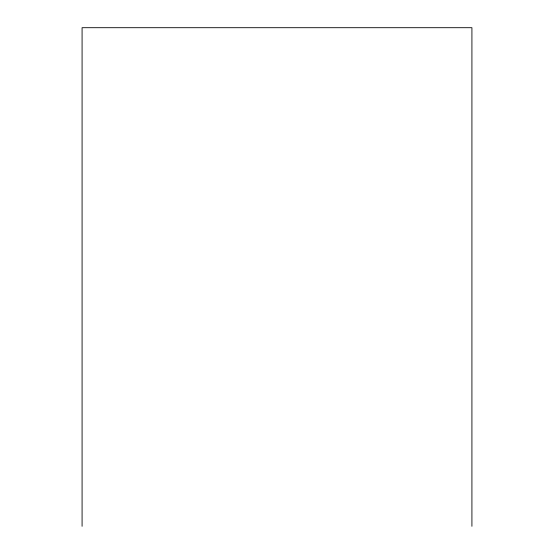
<?xml version="1.0" encoding="UTF-8"?>
<svg xmlns="http://www.w3.org/2000/svg" width="554" height="554" viewBox="0 0 554 554"><rect width="100%" height="100%" fill="white"/><g stroke="black" fill="none" stroke-linecap="round" stroke-linejoin="round"><path stroke-width="0.83" d="M471.918 526.3L471.918 27.7L82.082 27.7L82.082 526.3"/></g></svg>
